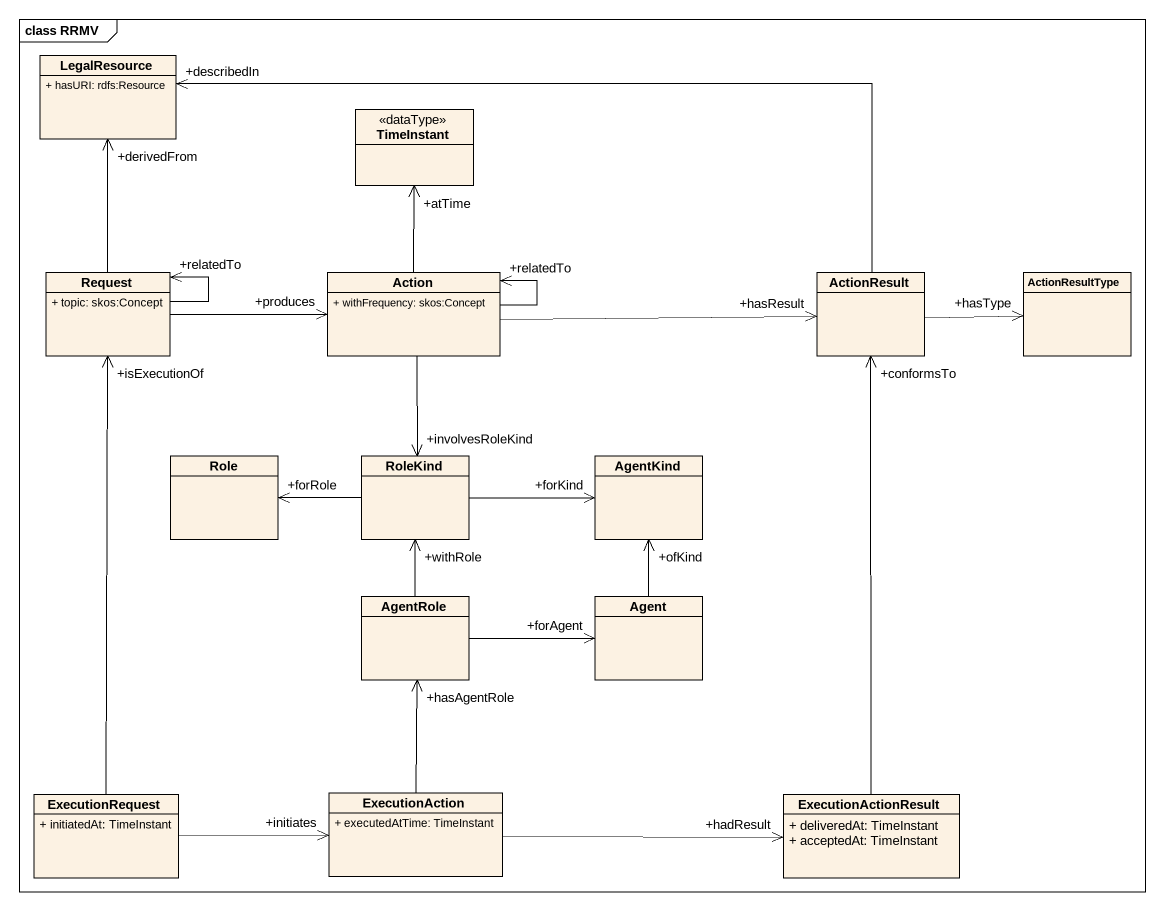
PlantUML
@startuml
mainframe class RRMV
hide circle
hide empty members
skinparam classAttributeIconSize 0
class LegalResource {
  + hasURI: rdfs:Resource
}
class TimeInstant <<dataType>>
class Request {
  + topic: skos:Concept
}
class "Action" as Action_ {
  + withFrequency: skos:Concept
}
class ActionResult
class ActionResultType
class Role
class RoleKind
class AgentKind
class AgentRole
class "Agent" as Agent_
class ExecutionRequest {
  + initiatedAt: TimeInstant
}
class ExecutionAction {
  + executedAtTime: TimeInstant
}
class ExecutionActionResult {
  + deliveredAt: TimeInstant
  + acceptedAt: TimeInstant
}
Request -up-> "+derivedFrom" LegalResource
Request --> "+relatedTo" Request
Request -right-> "+produces" Action_
Action_ -up-> "+atTime" TimeInstant
Action_ --> "+relatedTo" Action_
Action_ -right-> "+hasResult" ActionResult
Action_ --> "+involvesRoleKind" RoleKind
ActionResult -left-> "+describedIn" LegalResource
ActionResult -right-> "+hasType" ActionResultType
RoleKind -left-> "+forRole" Role
RoleKind -right-> "+forKind" AgentKind
AgentRole -up-> "+withRole" RoleKind
AgentRole -right-> "+forAgent" Agent_
Agent_ -up-> "+ofKind" AgentKind
ExecutionRequest -up-> "+isExecutionOf" Request
ExecutionRequest -right-> "+initiates" ExecutionAction
ExecutionAction -up-> "+hasAgentRole" AgentRole
ExecutionAction -right-> "+hadResult" ExecutionActionResult
ExecutionActionResult -up-> "+conformsTo" ActionResult
@enduml
